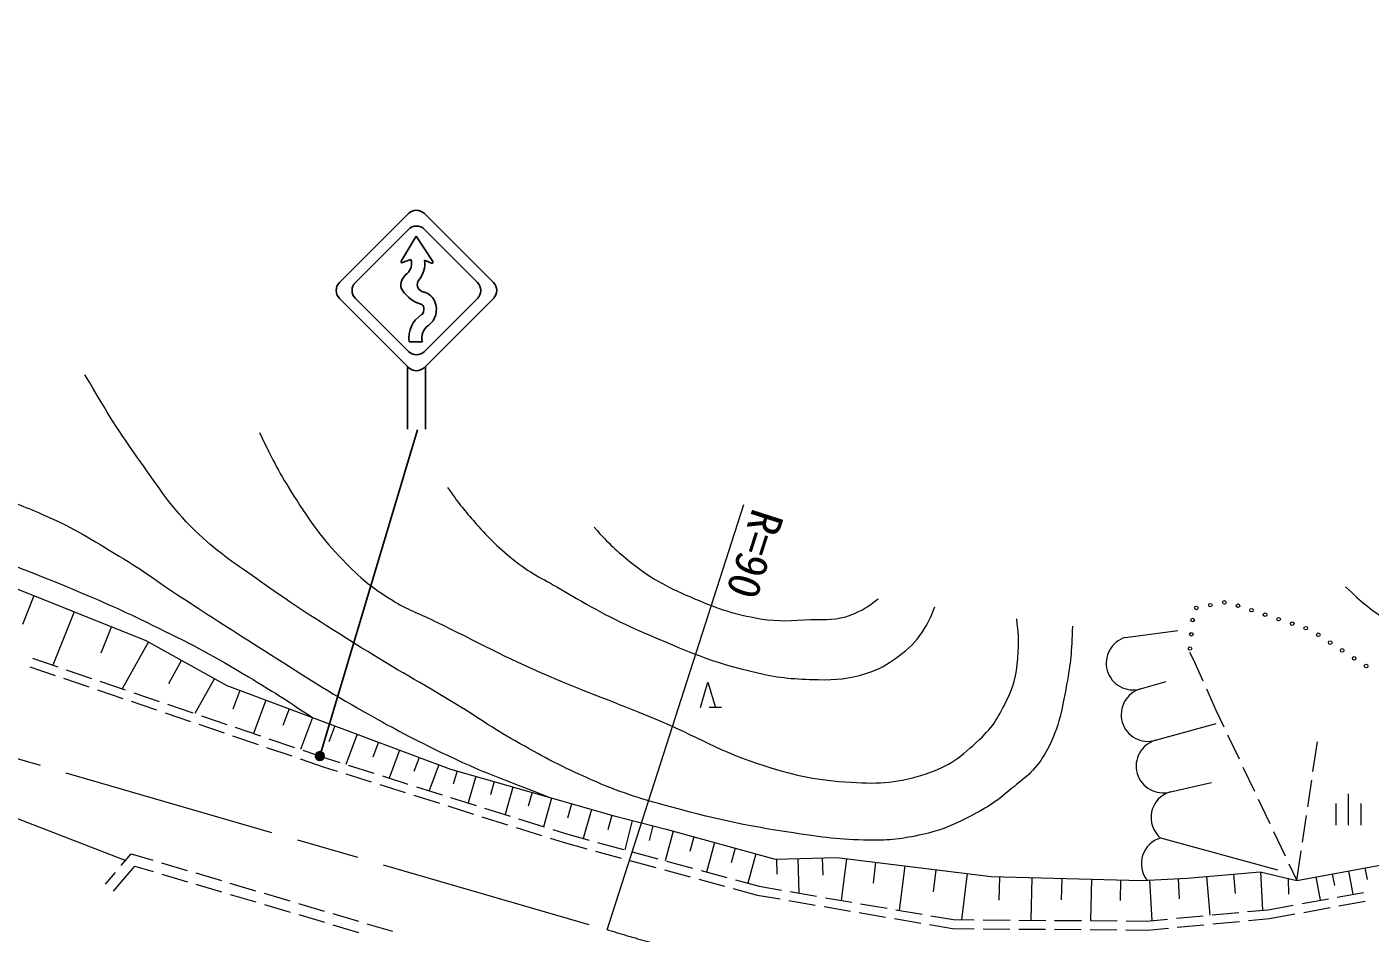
# Model space of a CAD drawing. Units: millimetres, scale not verified. Extents: x 40000 to 680000, y 20000 to 380000.
# Drawn here: x 290775 to 366006, y 288900 to 339636 of the extents above; entities that cross this region are included whole.
import ezdxf
from ezdxf.enums import TextEntityAlignment as Align

# ---------------------------------------------------------------- set-up
doc = ezdxf.new("R2010")
doc.units = ezdxf.units.MM
doc.header["$LTSCALE"] = 1000
doc.header["$PDMODE"] = 32
doc.header["$PDSIZE"] = 500
doc.linetypes.add('CHAIN', pattern=[18.5, 12, -1.5, 3.5, -1.5])
for name, color, linetype, lineweight in [('M-BMK', 2, 'CHAIN', 13), ('M-STR-HTXT', 7, 'Continuous', 13), ('M-STR-STRC', 7, 'Continuous', 25), ('M-WORK', 1, 'Continuous', 13)]:
    doc.layers.add(name, color=color, linetype=linetype, lineweight=lineweight)
doc.styles.add('ＭＳ ゴシック', font='')
doc.styles.get('ＭＳ ゴシック').set_extended_font_data('MS Gothic')

msp = doc.modelspace()

# ---------------------------------------------------------------- linework, layer by layer
at = {"layer": 'M-BMK'}
msp.add_line((275190, 303029), (323283, 289094), dxfattribs=at)
msp.add_arc((349785, 375104), 90000, 252.87448, 300.31056, dxfattribs=at)
at = {"layer": 'M-STR-HTXT'}
msp.add_line((323283, 289094), (330932, 312896), dxfattribs=at)
at = {"layer": 'M-STR-STRC'}
for p, q in [((312147, 329189), (308283, 325325)), ((313038, 329189), (316903, 325325)), ((312147, 328298), (309174, 325325)), ((316012, 325325), (313038, 328298)), ((311740, 326523), (312586, 327914)), ((313513, 326492), (312586, 327914)), ((311813, 326436), (312278, 326618)), ((313043, 326584), (313438, 326404)), ((308283, 324434), (312147, 320569)), ((312147, 321460), (309174, 324434)), ((316903, 324434), (313038, 320569)), ((316012, 324434), (313038, 321460)), ((312187, 322009), (312926, 322009)), ((312093, 320614), (312093, 317114)), ((313093, 320614), (313093, 317114)), ((307185, 298810), (312653, 317086))]:
    msp.add_line(p, q, dxfattribs=at)
for radius in [250, 200, 150, 100, 50, 20]:
    msp.add_circle((307185, 298810), radius, dxfattribs=at)
for centre, radius, start, end in [((312593, 328744), 630, 45, 135), ((312593, 327853), 630, 45, 135.00015), ((311791, 326492), 60.4, 148.6713, 291.44939), ((311617, 326376), 705, 309.6442, 20.13773), ((311617, 326376), 1441, 320.48022, 8.29105), ((312740, 325020), 1056, 129.6442, 161.91193), ((313463, 326459), 60.4, 245.55605, 33.11134), ((308728, 324879), 630, 135, 225), ((309619, 324879), 630, 135.00016, 224.99989), ((312215, 325192), 503, 161.91193, 220.56779), ((313039, 325202), 403, 140.48022, 249.5806), ((315566, 324879), 630, 314.99995, 45), ((316457, 324879), 630, 315, 45), ((313341, 325833), 1793, 212.70621, 253.97952), ((313418, 326222), 1491, 249.5806, 254.84784), ((312794, 323915), 899, 21.6294, 74.84784), ((313695, 322234), 1524, 122.04962, 188.49384), ((312794, 323915), 201, 21.6294, 74.84784), ((312779, 323697), 201, 302.04964, 330.80549), ((312557, 323821), 456, 330.80549, 21.6294), ((312557, 323821), 1154, 308.15279, 21.6294), ((313695, 322234), 802, 122.04962, 196.31331), ((312593, 321906), 630, 224.99989, 314.99995), ((312593, 321015), 630, 225, 315)]:
    msp.add_arc(centre, radius, start, end, dxfattribs=at)
msp.add_point((307185, 298810), dxfattribs=at)
at = {"layer": 'M-WORK'}
for p, q in [((280276, 312117), (297443, 305292)), ((291164, 307789), (290524, 306180)), ((293416, 306893), (292227, 303903)), ((295509, 306061), (294915, 304566)), ((352308, 305457), (355232, 305834)), ((297593, 305209), (296121, 302577)), ((297443, 305292), (301973, 302758)), ((291083, 304292), (292503, 303809)), ((299435, 304178), (298699, 302862)), ((355898, 304635), (356112, 304209)), ((356112, 304209), (356636, 303026)), ((290941, 303812), (292361, 303329)), ((292976, 303648), (294396, 303164)), ((292834, 303168), (294254, 302684)), ((294728, 302523), (296148, 302040)), ((294869, 303003), (296289, 302520)), ((301277, 303148), (300184, 301194)), ((301973, 302758), (314503, 298082)), ((302695, 302489), (302303, 301440)), ((328494, 301541), (328914, 302941)), ((328914, 302941), (329334, 301541)), ((353145, 302576), (354585, 302995)), ((356839, 302568), (357364, 301385)), ((296621, 301879), (298041, 301395)), ((296762, 302359), (298182, 301875)), ((298656, 301714), (300076, 301231)), ((304163, 301941), (303467, 300076)), ((298514, 301234), (299934, 300751)), ((300549, 301070), (301969, 300586)), ((305468, 301454), (305120, 300521)), ((306774, 300967), (306106, 299178)), ((329684, 301541), (328984, 301541)), ((357364, 301385), (357806, 300455)), ((300407, 300590), (301827, 300106)), ((302442, 300425), (303862, 299942)), ((308026, 300499), (307692, 299605)), ((353982, 299696), (357390, 300639)), ((302301, 299945), (303721, 299462)), ((304336, 299780), (305756, 299297)), ((309278, 300032), (308646, 298340)), ((310462, 299590), (310146, 298744)), ((358021, 300004), (358665, 298649)), ((362806, 297954), (363051, 299607)), ((304194, 299300), (305614, 298817)), ((306229, 299136), (307585, 298674)), ((307585, 298674), (308302, 298448)), ((311646, 299148), (311061, 297580)), ((312744, 298738), (312451, 297954)), ((306087, 298656), (307429, 298199)), ((307429, 298199), (308154, 297971)), ((308779, 298298), (310210, 297848)), ((313841, 298329), (313299, 296876)), ((314503, 298082), (323660, 295460)), ((314867, 297977), (314654, 297232)), ((358880, 298198), (359525, 296843)), ((308631, 297821), (310062, 297370)), ((310539, 297220), (311970, 296770)), ((310687, 297698), (312118, 297247)), ((315911, 297679), (315484, 296188)), ((316954, 297380), (316741, 296635)), ((354819, 296815), (357124, 297336)), ((362513, 295975), (362733, 297459)), ((312447, 296620), (313877, 296170)), ((312595, 297097), (314026, 296647)), ((314503, 296497), (315933, 296047)), ((317997, 297081), (317555, 295536)), ((319079, 296772), (318858, 295999)), ((320160, 296462), (319702, 294860)), ((364801, 294940), (364801, 296690)), ((288760, 295878), (296310, 292968)), ((314354, 296019), (315785, 295569)), ((316410, 295897), (317841, 295446)), ((321282, 296141), (321052, 295340)), ((322403, 295820), (321939, 294199)), ((359739, 296392), (360384, 295037)), ((364101, 294940), (364101, 296165)), ((365501, 294940), (365501, 296165)), ((316262, 295419), (317693, 294969)), ((318318, 295296), (319749, 294846)), ((323538, 295495), (323306, 294685)), ((323660, 295460), (326575, 294721)), ((324681, 295201), (324266, 293566)), ((325826, 294911), (325619, 294093)), ((362219, 293997), (362439, 295481)), ((318170, 294819), (319601, 294368)), ((320078, 294218), (320803, 293990)), ((320226, 294696), (320943, 294470)), ((320943, 294470), (322261, 294111)), ((326969, 294613), (326515, 292954)), ((326575, 294721), (332687, 293046)), ((328130, 294295), (327903, 293465)), ((354273, 294226), (360813, 292437)), ((360599, 294586), (361243, 293231)), ((320803, 293990), (322137, 293627)), ((322619, 293496), (324066, 293102)), ((322743, 293980), (324191, 293586)), ((324673, 293455), (326121, 293061)), ((329291, 293977), (328838, 292322)), ((330450, 293659), (330223, 292832)), ((361900, 291850), (373951, 294068)), ((361900, 291850), (362146, 293503)), ((296063, 292678), (296623, 293335)), ((296623, 293335), (297834, 292976)), ((298314, 292835), (299752, 292409)), ((324549, 292971), (325996, 292577)), ((326603, 292930), (328051, 292536)), ((331608, 293342), (331156, 291691)), ((332687, 293046), (336146, 293133)), ((332766, 293048), (332787, 292193)), ((333963, 293078), (334012, 291139)), ((335321, 293112), (335345, 292143)), ((336146, 293133), (344781, 292067)), ((336675, 293068), (336386, 290731)), ((338310, 292866), (338166, 291698)), ((339946, 292664), (339638, 290174)), ((361458, 292780), (361900, 291850)), ((295178, 291641), (295739, 292298)), ((295635, 291252), (296827, 292649)), ((296827, 292649), (297848, 292347)), ((298328, 292205), (299766, 291779)), ((300231, 292267), (301670, 291841)), ((326479, 292446), (327926, 292052)), ((328409, 291921), (329856, 291527)), ((328533, 292405), (329980, 292011)), ((341689, 292449), (341535, 291204)), ((343432, 292234), (343113, 289651)), ((344781, 292067), (353200, 291850)), ((345243, 292055), (345210, 290754)), ((347064, 292008), (347003, 289622)), ((348734, 291965), (348704, 290772)), ((350404, 291922), (350344, 289598)), ((353200, 291850), (355766, 291980)), ((355249, 291954), (355307, 290817)), ((355766, 291980), (359856, 292328)), ((356838, 292071), (357022, 289903)), ((358355, 292200), (358447, 291117)), ((359856, 292328), (361900, 291850)), ((359872, 292324), (359974, 290180)), ((361414, 291963), (361436, 291074)), ((362966, 292046), (363207, 290738)), ((363882, 292214), (364002, 291561)), ((364797, 292383), (365039, 291071)), ((365716, 292552), (365837, 291896)), ((300246, 291637), (301684, 291211)), ((302149, 291699), (303588, 291273)), ((330338, 291396), (331672, 291033)), ((330463, 291880), (331780, 291521)), ((331780, 291521), (333034, 291306)), ((333527, 291222), (335006, 290968)), ((352031, 291880), (352001, 290718)), ((353657, 291873), (353773, 289599)), ((364165, 290912), (365641, 291180)), ((302163, 291069), (303602, 290643)), ((304067, 291131), (305505, 290706)), ((304081, 290502), (305519, 290076)), ((305985, 290564), (307423, 290138)), ((331672, 291033), (332958, 290812)), ((333451, 290728), (334929, 290474)), ((335498, 290884), (336977, 290630)), ((337470, 290546), (338948, 290292)), ((360296, 290210), (361705, 290466)), ((362197, 290555), (363673, 290823)), ((364257, 290421), (365733, 290688)), ((305999, 289934), (307437, 289508)), ((307902, 289996), (309341, 289570)), ((335422, 290389), (336900, 290136)), ((337393, 290051), (338872, 289798)), ((339364, 289713), (340843, 289460)), ((339441, 290207), (340919, 289954)), ((341412, 289869), (342666, 289654)), ((342666, 289654), (343838, 289646)), ((344338, 289642), (345838, 289631)), ((353509, 289575), (354663, 289683)), ((355160, 289729), (356654, 289869)), ((357152, 289916), (358645, 290055)), ((359143, 290102), (360296, 290210)), ((359188, 289604), (360364, 289714)), ((360364, 289714), (361797, 289974)), ((362289, 290063), (363765, 290331)), ((307916, 289366), (309355, 288940)), ((309820, 289428), (311258, 289003)), ((341336, 289375), (342622, 289155)), ((342622, 289155), (343826, 289146)), ((344326, 289142), (345826, 289131)), ((346326, 289127), (347826, 289116)), ((346338, 289627), (347838, 289616)), ((348326, 289113), (349826, 289102)), ((348338, 289613), (349838, 289602)), ((350326, 289098), (351826, 289087)), ((350338, 289598), (351838, 289587)), ((352326, 289083), (353531, 289075)), ((352338, 289583), (353509, 289575)), ((353531, 289075), (354707, 289185)), ((355205, 289231), (356699, 289371)), ((357197, 289418), (358690, 289557))]:
    msp.add_line(p, q, dxfattribs=at)
for centre in [(356270, 307108), (357055, 307262), (357841, 307415), (358604, 307230), (359364, 306979), (356068, 306427), (360123, 306728), (360883, 306477), (361643, 306226), (355992, 305631), (362402, 305974), (363105, 305605), (355917, 304834), (363773, 305166), (364442, 304727), (365111, 304288), (365780, 303849)]:
    msp.add_circle(centre, 100, dxfattribs=at)
for centre, end in [((352726, 304017), 286.206), ((353563, 301136), 286.206), ((354401, 298255), 286.206), ((355238, 295374), 229.97218), ((354692, 292785), 217.83439)]:
    msp.add_arc(centre, 1500, 106.206, end, dxfattribs=at)
for points, knots in [([(215164, 340358), (215453, 339569), (215551, 339301), (215910, 338680), (216265, 338068), (216513, 337750), (216976, 337215), (217713, 336362), (218233, 335981), (219107, 335270), (220850, 333853), (221929, 333190), (223796, 331940), (225324, 330917), (226129, 330249), (227765, 329409), (229068, 328740), (229855, 328481), (231229, 327970), (233468, 327138), (234730, 326676), (237036, 326052), (239802, 325304), (241419, 325173), (244229, 324614), (246747, 324112), (248166, 323873), (250676, 323335), (253108, 322814), (254466, 322503), (256884, 321923), (258876, 321445), (260016, 321255), (261972, 320644), (263708, 320102), (264641, 319677), (266314, 318966), (269086, 317788), (270499, 316819), (273268, 315636), (275140, 314835), (276205, 314421), (278116, 313718), (280624, 312795), (282076, 312413), (284590, 311507), (288091, 310244), (290048, 309518), (293488, 308097), (295326, 307337), (296335, 306861), (298123, 305992), (300146, 305009), (301256, 304404), (303185, 303248), (304610, 302394), (305086, 302093), (306774, 300967)], [0, 0, 0, 0, 1, 1, 1, 2, 2, 2, 3, 3, 3, 4, 4, 4, 5, 5, 5, 6, 6, 6, 7, 7, 7, 8, 8, 8, 9, 9, 9, 10, 10, 10, 11, 11, 11, 12, 12, 12, 13, 13, 13, 14, 14, 14, 15, 15, 15, 16, 16, 16, 17, 17, 17, 18, 18, 18, 19, 19, 19, 19]), ([(220820, 339311), (221338, 338250), (221536, 337908), (222099, 337073), (222900, 335888), (223447, 335271), (224523, 334329), (225664, 333331), (226431, 332900), (227800, 332251), (229115, 331628), (229912, 331413), (231290, 330946), (233890, 330065), (235343, 329544), (238004, 328868), (240111, 328333), (241299, 328055), (243438, 327669), (246151, 327179), (247709, 327136), (250418, 326630), (252848, 326176), (254230, 325978), (256599, 325271), (257947, 324869), (258680, 324559), (259956, 323966), (261627, 323189), (262415, 322475), (264005, 321542), (265207, 320836), (265861, 320404), (267095, 319757), (268550, 318994), (269350, 318521), (270878, 317919), (272155, 317415), (272899, 317211), (274208, 316800), (276426, 316104), (277666, 315704), (279909, 315095), (281247, 314732), (281986, 314481), (283346, 314216), (285509, 313794), (286768, 313811), (288914, 313310), (290087, 313036), (290712, 312747), (291818, 312271), (293507, 311543), (294364, 310943), (295947, 310006), (297343, 309180), (298052, 308601), (299411, 307715), (301234, 306527), (302257, 305864), (304099, 304705), (306148, 303416), (307269, 302648), (309374, 301455), (310974, 300548), (311880, 300055), (313530, 299243), (316050, 298003), (316982, 297687), (320160, 296462)], [0, 0, 0, 0, 1, 1, 1, 2, 2, 2, 3, 3, 3, 4, 4, 4, 5, 5, 5, 6, 6, 6, 7, 7, 7, 8, 8, 8, 9, 9, 9, 10, 10, 10, 11, 11, 11, 12, 12, 12, 13, 13, 13, 14, 14, 14, 15, 15, 15, 16, 16, 16, 17, 17, 17, 18, 18, 18, 19, 19, 19, 20, 20, 20, 21, 21, 21, 22, 22, 22, 23, 23, 23, 23]), ([(349329, 306094), (349283, 304588), (349243, 304082), (349009, 302818), (348717, 301240), (348569, 300293), (347770, 298901), (347215, 297935), (346625, 297581), (345772, 296863), (344881, 296113), (344296, 295787), (343255, 295265), (342394, 294833), (341876, 294638), (340937, 294426), (339789, 294167), (339117, 294088), (337940, 294106), (336278, 294131), (335347, 294255), (333704, 294506), (330847, 294942), (329258, 295299), (326471, 296064), (324714, 296547), (323739, 296880), (322075, 297623), (320488, 298332), (319635, 298810), (318119, 299661), (316805, 300398), (316130, 300914), (314842, 301699), (312762, 302966), (311552, 303602), (309488, 304896), (307177, 306344), (305874, 307148), (303653, 308732), (302250, 309733), (301410, 310245), (300177, 311449), (298809, 312784), (298260, 313737), (297140, 315286), (295815, 317117), (295420, 317811), (294023, 320161)], [0, 0, 0, 0, 1, 1, 1, 2, 2, 2, 3, 3, 3, 4, 4, 4, 5, 5, 5, 6, 6, 6, 7, 7, 7, 8, 8, 8, 9, 9, 9, 10, 10, 10, 11, 11, 11, 12, 12, 12, 13, 13, 13, 14, 14, 14, 15, 15, 15, 16, 16, 16, 16]), ([(303813, 316924), (304619, 315229), (304884, 314699), (305731, 313367), (306681, 311874), (307262, 311047), (308489, 309771), (309450, 308771), (310066, 308262), (311246, 307533), (312119, 306994), (312681, 306823), (313604, 306374), (316097, 305163), (317452, 304394), (319997, 303297), (322268, 302319), (323587, 301884), (325872, 300939), (328321, 299927), (329574, 299044), (332106, 298262), (333943, 297695), (335022, 297458), (336941, 297343), (338588, 297244), (339567, 297316), (341137, 297823), (342460, 298250), (343124, 298786), (344134, 299741), (344917, 300481), (345226, 301047), (345692, 302018), (346150, 302971), (346237, 303601), (346292, 304656), (346329, 305374), (346318, 305672), (346212, 306494)], [0, 0, 0, 0, 1, 1, 1, 2, 2, 2, 3, 3, 3, 4, 4, 4, 5, 5, 5, 6, 6, 6, 7, 7, 7, 8, 8, 8, 9, 9, 9, 10, 10, 10, 11, 11, 11, 12, 12, 12, 13, 13, 13, 13]), ([(314326, 313856), (314969, 312956), (315176, 312689), (315783, 311992), (316578, 311077), (317068, 310596), (318003, 309825), (318943, 309050), (319594, 308783), (320649, 308173), (322406, 307158), (323387, 306565), (325249, 305758), (327707, 304691), (329101, 304061), (331714, 303467), (333007, 303172), (333762, 303124), (335088, 303094), (336144, 303069), (336758, 303129), (337770, 303431), (338546, 303662), (338941, 303936), (339599, 304408), (340205, 304842), (340515, 305157), (340931, 305775), (341269, 306278), (341377, 306517), (341624, 307161)], [0, 0, 0, 0, 1, 1, 1, 2, 2, 2, 3, 3, 3, 4, 4, 4, 5, 5, 5, 6, 6, 6, 7, 7, 7, 8, 8, 8, 9, 9, 9, 10, 10, 10, 10]), ([(322548, 311619), (323429, 310643), (323763, 310324), (324652, 309621), (325892, 308642), (326717, 308246), (328169, 307623), (329548, 307031), (330366, 306757), (331845, 306504), (332933, 306319), (333567, 306410), (334669, 306451), (335559, 306484), (336103, 306395), (336934, 306717), (337577, 306967), (337853, 307150), (338452, 307623)], [0, 0, 0, 0, 1, 1, 1, 2, 2, 2, 3, 3, 3, 4, 4, 4, 5, 5, 5, 6, 6, 6, 6]), ([(364630, 308294), (365576, 307385), (365942, 307104), (366868, 306456), (368453, 305347), (369544, 305045), (371344, 304338), (373099, 303648), (374110, 303317), (375939, 302859), (377169, 302551), (377873, 302407), (379136, 302300), (380269, 302204), (380942, 302212), (382040, 302508), (382630, 302667), (382974, 302809), (383443, 303201), (383950, 303625), (384094, 303951), (384402, 304596)], [0, 0, 0, 0, 1, 1, 1, 2, 2, 2, 3, 3, 3, 4, 4, 4, 5, 5, 5, 6, 6, 6, 7, 7, 7, 7]), ([(336307, 260957), (336897, 261289), (337105, 261377), (337639, 261596), (338680, 262024), (339329, 262086), (340436, 262289), (342306, 262632), (343383, 262638), (345258, 262955), (347097, 263265), (348139, 263402), (349947, 263861), (351612, 264283), (352555, 264516), (354156, 265139), (356481, 266044), (357705, 266741), (359937, 267857), (361986, 268880), (363108, 269502), (365132, 270574), (367271, 271707), (368438, 272402), (370593, 273505), (372951, 274711), (374249, 275444), (376694, 276462), (378621, 277263), (379705, 277739), (381729, 278247), (383401, 278666), (384386, 278665), (386098, 278859), (388828, 279170), (390371, 279198), (393105, 279472), (396470, 279809), (398366, 279926), (401710, 280431), (403292, 280670), (404212, 280707), (405733, 281204), (406913, 281589), (407535, 282015), (408450, 282855), (409079, 283434), (409409, 283855), (409675, 284667), (409938, 285468), (409807, 285989), (409702, 286825), (409573, 287845), (409192, 288350), (408983, 289356), (408736, 290539), (408642, 291214), (408556, 292419), (408479, 293509), (408323, 294139), (408503, 295217), (408591, 295742), (408628, 295956), (408818, 296542)], [0, 0, 0, 0, 1, 1, 1, 2, 2, 2, 3, 3, 3, 4, 4, 4, 5, 5, 5, 6, 6, 6, 7, 7, 7, 8, 8, 8, 9, 9, 9, 10, 10, 10, 11, 11, 11, 12, 12, 12, 13, 13, 13, 14, 14, 14, 15, 15, 15, 16, 16, 16, 17, 17, 17, 18, 18, 18, 19, 19, 19, 20, 20, 20, 21, 21, 21, 21]), ([(402506, 294259), (402385, 293350), (402356, 293059), (402349, 292286), (402341, 291346), (402486, 290826), (402562, 289889), (402620, 289181), (402704, 288786), (402695, 288077), (402688, 287502), (402767, 287149), (402562, 286612), (402331, 286006), (401937, 285806), (401443, 285386), (401074, 285072), (400824, 284938), (400378, 284747), (399772, 284488), (399399, 284424), (398753, 284294), (397824, 284106), (397291, 284070), (396355, 283921), (394762, 283668), (393869, 283529), (392279, 283255), (390569, 282960), (389613, 282784), (387910, 282456), (386649, 282213), (385939, 282097), (384686, 281816), (381729, 281154), (380057, 280825), (377147, 279978), (374603, 279238), (373183, 278796), (370700, 277874), (368578, 277086), (367472, 276442), (365425, 275476), (364756, 275160), (364405, 274930), (363720, 274650), (361827, 273877), (360647, 273788), (358712, 273132), (356483, 272375), (355328, 271699), (353117, 270894), (350792, 270047), (349501, 269506), (347096, 268922), (345189, 268459), (344090, 268328), (342141, 268096), (340472, 267898), (339533, 267737), (337852, 267750), (336367, 267762), (335550, 268014), (334069, 268123), (332271, 268255), (331261, 268449), (329460, 268363), (327828, 268284), (326890, 268185), (325331, 267697), (324295, 267372), (323779, 266984), (322906, 266338), (322403, 265966), (322090, 265728), (321814, 265166), (321592, 264713), (321547, 264458), (321494, 263914)], [0, 0, 0, 0, 1, 1, 1, 2, 2, 2, 3, 3, 3, 4, 4, 4, 5, 5, 5, 6, 6, 6, 7, 7, 7, 8, 8, 8, 9, 9, 9, 10, 10, 10, 11, 11, 11, 12, 12, 12, 13, 13, 13, 14, 14, 14, 15, 15, 15, 16, 16, 16, 17, 17, 17, 18, 18, 18, 19, 19, 19, 20, 20, 20, 21, 21, 21, 22, 22, 22, 23, 23, 23, 24, 24, 24, 25, 25, 25, 26, 26, 26, 26])]:
    msp.add_open_spline(points, degree=3, knots=knots, dxfattribs=at)

# ---------------------------------------------------------------- texts
at = {"layer": 'M-STR-HTXT', "style": 'ＭＳ ゴシック'}
msp.add_text('R=90', height=1833, rotation=252.186, dxfattribs=at).set_placement((331555, 310108), align=Align.MIDDLE_CENTER)

doc.saveas('drawing.dxf')
